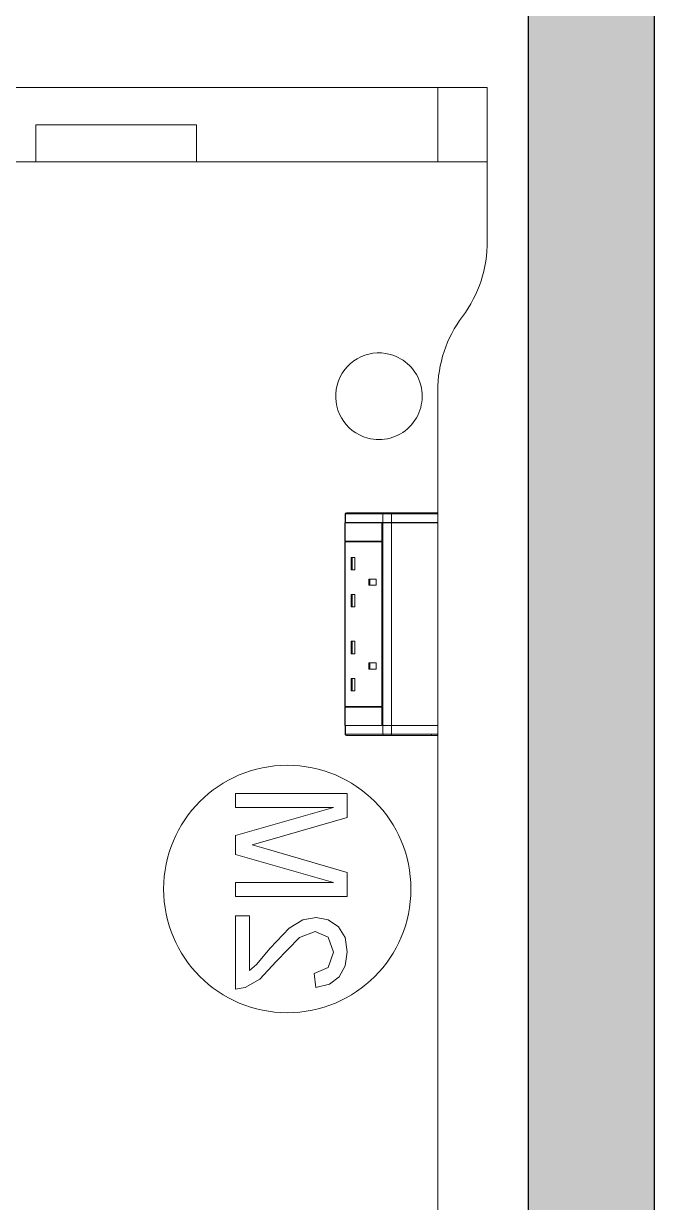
# Model space of a CAD drawing. Header units: millimetres. Extents: x 155927 to 326028, y -36033 to 97293.
# Drawn here: x 161667 to 162177, y 10091 to 11044 of the extents above; entities that cross this region are included whole.
import ezdxf

# ---------------------------------------------------------------- set-up
doc = ezdxf.new("R2010")
doc.units = ezdxf.units.MM
doc.header["$MEASUREMENT"] = 0
for name, color, linetype, lineweight in [('A-WALL-PATT', 7, 'CONTINUOUS', 9), ('I-FURN', 8, 'CONTINUOUS', 9), ('I-WALL', 7, 'CONTINUOUS', 9)]:
    doc.layers.add(name, color=color, linetype=linetype, lineweight=lineweight)

msp = doc.modelspace()

# ---------------------------------------------------------------- hatches: boundary and pattern name
at = {"layer": 'A-WALL-PATT'}
msp.add_hatch(color=256, dxfattribs=at).paths.add_polyline_path([(162074.83, 9780.11), (162176.83, 9780.11), (162176.83, 13607.61), (162074.83, 13607.61), (162074.83, 10128.06)], flags=0)

# ---------------------------------------------------------------- linework, layer by layer
at = {"layer": 'I-FURN'}
for p, q in [((161241.58, 10992.36), (162041.58, 10992.36)), ((162041.58, 10992.36), (161241.58, 10992.36)), ((161241.58, 10992.36), (162041.58, 10992.36)), ((162001.58, 10992.36), (161281.58, 10992.36)), ((162041.58, 10992.36), (162001.58, 10992.36)), ((162001.58, 10992.36), (162001.58, 10932.36)), ((162001.58, 10992.36), (162001.58, 10932.36)), ((162041.58, 10992.36), (162041.58, 10932.36)), ((162041.58, 10992.36), (162041.58, 10932.36)), ((162041.58, 10868.47), (162041.58, 10992.36)), ((162041.58, 10992.36), (162041.58, 10868.47)), ((161676.58, 10962.36), (161806.58, 10962.36)), ((161806.58, 10962.36), (161676.58, 10962.36)), ((161676.58, 10962.36), (161676.58, 10932.36)), ((161676.58, 10932.36), (161676.58, 10962.36)), ((161806.58, 10962.36), (161806.58, 10932.36)), ((161806.58, 10962.36), (161806.58, 10932.36)), ((161676.58, 10932.36), (161241.58, 10932.36)), ((161281.58, 10932.36), (162001.58, 10932.36)), ((161806.58, 10932.36), (161676.58, 10932.36)), ((162041.58, 10932.36), (161806.58, 10932.36)), ((162001.58, 10932.36), (162041.58, 10932.36)), ((162001.58, 10647.79), (162001.58, 10747.36)), ((162001.58, 10747.36), (162001.58, 10647.79)), ((161926.74, 10647.79), (161926.74, 10640.79)), ((161926.74, 10647.79), (161926.92, 10647.79)), ((161926.74, 10647.79), (161926.74, 10640.79)), ((161926.74, 10640.79), (161926.74, 10647.79)), ((161926.92, 10647.79), (161957.2, 10647.79)), ((161926.92, 10647.79), (161926.92, 10640.79)), ((161927.07, 10648.53), (161927.1, 10648.56)), ((161958.02, 10648.79), (161927.74, 10648.79)), ((161958.02, 10648.79), (161927.74, 10648.79)), ((161957.2, 10647.79), (161964.12, 10647.79)), ((161957.2, 10647.79), (161957.2, 10640.79)), ((161958.02, 10648.79), (161996.59, 10648.79)), ((161963.56, 10648.79), (161958.02, 10648.79)), ((162000.58, 10648.79), (161963.56, 10648.79)), ((161964.12, 10647.79), (162001.58, 10647.79)), ((161964.12, 10647.79), (161964.12, 10640.79)), ((161996.59, 10648.79), (161996.59, 10647.79)), ((161996.59, 10648.79), (162000.58, 10648.79)), ((162001.58, 10647.79), (162001.58, 10640.79)), ((162001.59, 10640.79), (162001.59, 10647.79)), ((161926.54, 10625.72), (161926.54, 10640.72)), ((161926.54, 10640.72), (161956.37, 10640.72)), ((161926.74, 10640.79), (161926.92, 10640.79)), ((161926.74, 10640.69), (161926.74, 10476.79)), ((161926.92, 10640.79), (161957.2, 10640.79)), ((161956.37, 10640.72), (161956.37, 10625.72)), ((161956.57, 10625.72), (161956.57, 10640.69)), ((161956.57, 10640.69), (161957.2, 10640.69)), ((161957.2, 10640.79), (161964.12, 10640.79)), ((161964.12, 10640.69), (161957.2, 10640.69)), ((161957.2, 10640.69), (161957.2, 10476.79)), ((161964.12, 10640.79), (162001.58, 10640.79)), ((162001.58, 10640.69), (161964.12, 10640.69)), ((161964.12, 10640.69), (161964.12, 10476.79)), ((162001.58, 10640.69), (162001.58, 10476.79)), ((162001.59, 10476.79), (162001.59, 10640.69)), ((161956.37, 10625.72), (161926.54, 10625.72)), ((161926.54, 10625.22), (161956.37, 10625.22)), ((161926.54, 10492.22), (161926.54, 10625.22)), ((161926.92, 10625.22), (161926.92, 10625.72)), ((161956.37, 10625.22), (161956.37, 10492.22)), ((161956.57, 10492.22), (161956.57, 10625.22)), ((161931.57, 10612.62), (161931.57, 10602.62)), ((161931.57, 10612.62), (161934.43, 10612.62)), ((161932.31, 10612.62), (161932.31, 10602.62)), ((161934.43, 10612.62), (161934.43, 10602.62)), ((161931.57, 10602.62), (161934.43, 10602.62)), ((161945.91, 10595.12), (161945.91, 10590.12)), ((161951.64, 10595.12), (161945.91, 10595.12)), ((161946.65, 10595.12), (161946.65, 10590.12)), ((161951.64, 10590.12), (161951.64, 10595.12)), ((161945.91, 10590.12), (161951.64, 10590.12)), ((161931.57, 10582.62), (161931.57, 10572.62)), ((161931.57, 10582.62), (161934.43, 10582.62)), ((161932.31, 10582.62), (161932.31, 10572.62)), ((161934.43, 10582.62), (161934.43, 10572.62)), ((161931.57, 10572.62), (161934.43, 10572.62)), ((161931.57, 10544.83), (161931.57, 10534.83)), ((161931.57, 10544.83), (161934.43, 10544.83)), ((161932.31, 10544.83), (161932.31, 10534.83)), ((161934.43, 10544.83), (161934.43, 10534.83)), ((161931.57, 10534.83), (161934.43, 10534.83)), ((161945.91, 10527.33), (161945.91, 10522.33)), ((161945.91, 10527.33), (161951.64, 10527.33)), ((161945.91, 10522.33), (161951.64, 10522.33)), ((161946.65, 10527.33), (161946.65, 10522.33)), ((161951.64, 10527.33), (161951.64, 10522.33)), ((161931.57, 10514.83), (161931.57, 10504.83)), ((161931.57, 10514.83), (161934.43, 10514.83)), ((161932.31, 10514.83), (161932.31, 10504.83)), ((161934.43, 10514.83), (161934.43, 10504.83)), ((161931.57, 10504.83), (161934.43, 10504.83)), ((161926.54, 10492.22), (161956.37, 10492.22)), ((161926.54, 10491.72), (161956.37, 10491.72)), ((161926.54, 10476.72), (161926.54, 10491.72)), ((161926.92, 10491.72), (161926.92, 10492.22)), ((161956.37, 10491.72), (161956.37, 10476.72)), ((161956.57, 10476.79), (161956.57, 10491.72)), ((161956.37, 10476.72), (161926.54, 10476.72)), ((161926.74, 10476.66), (161926.74, 10469.66)), ((161926.92, 10476.66), (161926.74, 10476.66)), ((161926.74, 10476.66), (161926.74, 10469.66)), ((161926.74, 10476.66), (161926.74, 10469.66)), ((161926.92, 10469.66), (161926.92, 10476.66)), ((161957.2, 10476.66), (161926.92, 10476.66)), ((161956.37, 10476.72), (161958.83, 10476.72)), ((161957.2, 10476.79), (161956.57, 10476.79)), ((161957.2, 10476.79), (161964.12, 10476.79)), ((161957.2, 10469.66), (161957.2, 10476.66)), ((161964.12, 10476.66), (161957.2, 10476.66)), ((161964.12, 10476.79), (162001.58, 10476.79)), ((161964.12, 10469.66), (161964.12, 10476.66)), ((162001.58, 10476.66), (161964.12, 10476.66)), ((162001.58, 10469.66), (162001.58, 10476.66)), ((162001.59, 10469.66), (162001.59, 10476.66)), ((161926.92, 10469.66), (161926.74, 10469.66)), ((161957.2, 10469.66), (161926.92, 10469.66)), ((161927.11, 10468.89), (161927.08, 10468.91)), ((161927.74, 10468.66), (161958.02, 10468.66)), ((161927.74, 10468.66), (161958.02, 10468.66)), ((161964.12, 10469.66), (161957.2, 10469.66)), ((161996.59, 10468.66), (161958.02, 10468.66)), ((161958.02, 10468.66), (161963.56, 10468.66)), ((161963.56, 10468.66), (162000.58, 10468.66)), ((162001.58, 10469.66), (161964.12, 10469.66)), ((161996.59, 10469.66), (161996.59, 10468.66)), ((162000.58, 10468.66), (161996.59, 10468.66)), ((162000.58, 10468.66), (162000.59, 10468.66)), ((162001.58, 9637.36), (162001.58, 10469.66)), ((162001.58, 10469.66), (162001.58, 9637.36)), ((161928.43, 10421.92), (161838.02, 10421.92)), ((161838.02, 10421.92), (161838.02, 10410.62)), ((161928.43, 10402.47), (161928.43, 10421.92)), ((161838.02, 10410.62), (161917.13, 10410.62)), ((161917.13, 10410.62), (161838.02, 10387.91)), ((161865.81, 10384.29), (161928.43, 10402.47)), ((161838.02, 10387.91), (161838.02, 10372.59)), ((161851.39, 10380.25), (161865.81, 10384.29)), ((161864.7, 10376.52), (161851.39, 10380.25)), ((161928.43, 10358.02), (161864.7, 10376.52)), ((161838.02, 10372.59), (161917.13, 10349.88)), ((161928.43, 10338.57), (161928.43, 10358.02)), ((161917.13, 10349.88), (161838.02, 10349.88)), ((161838.02, 10349.88), (161838.02, 10338.57)), ((161838.02, 10338.57), (161928.43, 10338.57)), ((161849.32, 10323.03), (161838.02, 10323.03)), ((161838.02, 10323.03), (161838.02, 10263.7)), ((161849.32, 10278.65), (161849.32, 10323.03)), ((161892.5, 10319.61), (161881.42, 10312.94)), ((161903.22, 10321.62), (161892.5, 10319.61)), ((161913.08, 10319.76), (161903.22, 10321.62)), ((161921.19, 10314.17), (161913.08, 10319.76)), ((161881.42, 10312.94), (161865.94, 10296.75)), ((161889.73, 10305.44), (161902.54, 10310.32)), ((161902.54, 10310.32), (161912.9, 10305.72)), ((161926.62, 10305.39), (161921.19, 10314.17)), ((161870.9, 10285.93), (161889.73, 10305.44)), ((161912.9, 10305.72), (161917.13, 10293.7)), ((161928.43, 10293.94), (161926.62, 10305.39)), ((161865.94, 10296.75), (161855.07, 10283.74)), ((161917.13, 10293.7), (161913, 10281.17)), ((161926.8, 10282.58), (161928.43, 10293.94)), ((161855.07, 10283.74), (161849.32, 10278.65)), ((161857.8, 10271.78), (161870.9, 10285.93)), ((161913, 10281.17), (161901.59, 10276.42)), ((161921.92, 10273.78), (161926.8, 10282.58)), ((161845.81, 10264.92), (161857.8, 10271.78)), ((161901.59, 10276.42), (161903, 10265.12)), ((161913.93, 10267.85), (161921.92, 10273.78)), ((161838.02, 10263.7), (161845.81, 10264.92)), ((161903, 10265.12), (161913.93, 10267.85))]:
    msp.add_line(p, q, dxfattribs=at)
at = {"layer": 'I-FURN', "flags": 128}
for points in [[(161926.74, 10647.79), (161926.74, 10647.83), (161926.74, 10647.87), (161926.75, 10647.91), (161926.75, 10647.94), (161926.76, 10647.98), (161926.77, 10648.02), (161926.78, 10648.06), (161926.79, 10648.1), (161926.81, 10648.14), (161926.82, 10648.18), (161926.84, 10648.21), (161926.85, 10648.25), (161926.87, 10648.28)], [(161963.56, 10648.79), (161963.42, 10648.79), (161963.29, 10648.79), (161963.14, 10648.79), (161963, 10648.79), (161962.86, 10648.79), (161962.71, 10648.79), (161962.56, 10648.79), (161962.4, 10648.79), (161962.25, 10648.79), (161962.09, 10648.79), (161961.93, 10648.79), (161961.78, 10648.79), (161961.62, 10648.79), (161961.46, 10648.79), (161961.3, 10648.79), (161961.14, 10648.79), (161960.98, 10648.79), (161960.82, 10648.79), (161960.66, 10648.79), (161960.5, 10648.79), (161960.35, 10648.79), (161960.19, 10648.79), (161960.04, 10648.79), (161959.89, 10648.79), (161959.74, 10648.79), (161959.59, 10648.79), (161959.45, 10648.79), (161959.31, 10648.79), (161959.17, 10648.79), (161959.04, 10648.79), (161958.91, 10648.79), (161958.78, 10648.79), (161958.66, 10648.79), (161958.54, 10648.79), (161958.43, 10648.79), (161958.32, 10648.79), (161958.21, 10648.79), (161958.12, 10648.79), (161958.02, 10648.79)], [(162000.58, 10648.79), (162000.3, 10648.79), (161999.89, 10648.79), (161999.34, 10648.79), (161998.66, 10648.79), (161997.84, 10648.79), (161996.89, 10648.79), (161995.81, 10648.79), (161994.6, 10648.79), (161993.27, 10648.79), (161991.81, 10648.79), (161990.23, 10648.79), (161988.52, 10648.79), (161986.7, 10648.79), (161984.77, 10648.79), (161982.73, 10648.79), (161980.57, 10648.79), (161978.32, 10648.79), (161975.96, 10648.79), (161973.51, 10648.79), (161970.96, 10648.79), (161968.32, 10648.79), (161965.6, 10648.79), (161963.56, 10648.79)], [(161996.59, 10648.79), (161996.75, 10648.79), (161996.91, 10648.79), (161997.07, 10648.79), (161997.23, 10648.79), (161997.38, 10648.79), (161997.54, 10648.79), (161997.69, 10648.79), (161997.85, 10648.79), (161998, 10648.79), (161998.15, 10648.79), (161998.29, 10648.79), (161998.44, 10648.79), (161998.58, 10648.79), (161998.71, 10648.79), (161998.85, 10648.79), (161998.98, 10648.79), (161999.1, 10648.79), (161999.23, 10648.79), (161999.34, 10648.79), (161999.46, 10648.79), (161999.57, 10648.79), (161999.67, 10648.79), (161999.77, 10648.79), (161999.86, 10648.79), (161999.95, 10648.79), (162000.04, 10648.79), (162000.12, 10648.79), (162000.19, 10648.79), (162000.26, 10648.79), (162000.32, 10648.79), (162000.37, 10648.79), (162000.42, 10648.79), (162000.46, 10648.79), (162000.5, 10648.79), (162000.53, 10648.79), (162000.55, 10648.79), (162000.57, 10648.79), (162000.58, 10648.79), (162000.59, 10648.79)], [(162000.59, 10648.79), (162000.58, 10648.79), (162000.58, 10648.79)], [(162000.59, 10648.79), (162000.63, 10648.78), (162000.67, 10648.78), (162000.71, 10648.78), (162000.75, 10648.77), (162000.79, 10648.77), (162000.83, 10648.76), (162000.86, 10648.75), (162000.9, 10648.73), (162000.94, 10648.72), (162000.98, 10648.71), (162001.01, 10648.69), (162001.05, 10648.67), (162001.08, 10648.65), (162001.12, 10648.63), (162001.15, 10648.61), (162001.19, 10648.59), (162001.22, 10648.56), (162001.25, 10648.54), (162001.28, 10648.51), (162001.31, 10648.48), (162001.33, 10648.45), (162001.36, 10648.42), (162001.38, 10648.39), (162001.41, 10648.36), (162001.43, 10648.33), (162001.45, 10648.29), (162001.47, 10648.26), (162001.49, 10648.22), (162001.5, 10648.18), (162001.52, 10648.15), (162001.53, 10648.11), (162001.55, 10648.07), (162001.56, 10648.03), (162001.57, 10647.99), (162001.57, 10647.96), (162001.58, 10647.92), (162001.58, 10647.88), (162001.59, 10647.84), (162001.59, 10647.8), (162001.59, 10647.79)], [(161926.88, 10469.16), (161926.86, 10469.19), (161926.84, 10469.23), (161926.82, 10469.26), (161926.81, 10469.3), (161926.8, 10469.34), (161926.78, 10469.38), (161926.77, 10469.42), (161926.76, 10469.45), (161926.76, 10469.49), (161926.75, 10469.53), (161926.75, 10469.57), (161926.74, 10469.61), (161926.74, 10469.65), (161926.74, 10469.66)], [(161958.02, 10468.66), (161958.12, 10468.66), (161958.21, 10468.66), (161958.32, 10468.66), (161958.43, 10468.66), (161958.54, 10468.66), (161958.66, 10468.66), (161958.78, 10468.66), (161958.91, 10468.66), (161959.04, 10468.66), (161959.17, 10468.66), (161959.31, 10468.66), (161959.45, 10468.66), (161959.59, 10468.66), (161959.74, 10468.66), (161959.89, 10468.66), (161960.04, 10468.66), (161960.19, 10468.66), (161960.35, 10468.66), (161960.5, 10468.66), (161960.66, 10468.66), (161960.82, 10468.66), (161960.98, 10468.66), (161961.14, 10468.66), (161961.3, 10468.66), (161961.46, 10468.66), (161961.62, 10468.66), (161961.78, 10468.66), (161961.93, 10468.66), (161962.09, 10468.66), (161962.25, 10468.66), (161962.4, 10468.66), (161962.56, 10468.66), (161962.71, 10468.66), (161962.86, 10468.66), (161963, 10468.66), (161963.14, 10468.66), (161963.29, 10468.66), (161963.42, 10468.66), (161963.56, 10468.66)], [(161963.56, 10468.66), (161966.34, 10468.66), (161969.04, 10468.66), (161971.65, 10468.66), (161974.17, 10468.66), (161976.6, 10468.66), (161978.93, 10468.66), (161981.16, 10468.66), (161983.28, 10468.66), (161985.3, 10468.66), (161987.2, 10468.66), (161988.99, 10468.66), (161990.66, 10468.66), (161992.21, 10468.66), (161993.64, 10468.66), (161994.94, 10468.66), (161996.11, 10468.66), (161997.16, 10468.66), (161998.07, 10468.66), (161998.85, 10468.66), (161999.5, 10468.66), (162000.01, 10468.66), (162000.39, 10468.66), (162000.58, 10468.66)], [(162000.59, 10468.66), (162000.58, 10468.66), (162000.58, 10468.66), (162000.56, 10468.66), (162000.54, 10468.66), (162000.51, 10468.66), (162000.47, 10468.66), (162000.43, 10468.66), (162000.38, 10468.66), (162000.33, 10468.66), (162000.27, 10468.66), (162000.21, 10468.66), (162000.14, 10468.66), (162000.06, 10468.66), (161999.98, 10468.66), (161999.89, 10468.66), (161999.8, 10468.66), (161999.7, 10468.66), (161999.6, 10468.66), (161999.49, 10468.66), (161999.37, 10468.66), (161999.26, 10468.66), (161999.14, 10468.66), (161999.01, 10468.66), (161998.88, 10468.66), (161998.75, 10468.66), (161998.61, 10468.66), (161998.47, 10468.66), (161998.33, 10468.66), (161998.19, 10468.66), (161998.04, 10468.66), (161997.89, 10468.66), (161997.73, 10468.66), (161997.58, 10468.66), (161997.42, 10468.66), (161997.27, 10468.66), (161997.11, 10468.66), (161996.95, 10468.66), (161996.79, 10468.66), (161996.63, 10468.66), (161996.59, 10468.66)], [(162001.59, 10469.66), (162001.59, 10469.62), (162001.58, 10469.58), (162001.58, 10469.54), (162001.58, 10469.5), (162001.57, 10469.47), (162001.56, 10469.43), (162001.55, 10469.39), (162001.54, 10469.35), (162001.52, 10469.31), (162001.51, 10469.27), (162001.49, 10469.24), (162001.47, 10469.2), (162001.46, 10469.17), (162001.44, 10469.13), (162001.41, 10469.1), (162001.39, 10469.07), (162001.37, 10469.03), (162001.34, 10469), (162001.31, 10468.97), (162001.28, 10468.95), (162001.26, 10468.92), (162001.23, 10468.89), (162001.19, 10468.87), (162001.16, 10468.84), (162001.13, 10468.82), (162001.09, 10468.8), (162001.06, 10468.78), (162001.02, 10468.76), (162000.99, 10468.75), (162000.95, 10468.73), (162000.91, 10468.72), (162000.87, 10468.71), (162000.84, 10468.7), (162000.8, 10468.69), (162000.76, 10468.68), (162000.72, 10468.67), (162000.68, 10468.67), (162000.64, 10468.67), (162000.6, 10468.66), (162000.59, 10468.66)]]:
    msp.add_lwpolyline(points, dxfattribs=at)
at = {"layer": 'I-FURN'}
for centre, radius, start, end in [((161941.55, 10867.37), 100.03, 323.1301, 0.62561), ((161941.55, 10867.37), 100.03, 323.1301, 0.62561), ((162101.58, 10747.36), 100, 143.1301, 180), ((162101.58, 10747.36), 100, 143.1301, 180), ((161954, 10742.91), 35, 75, 255), ((161954, 10742.91), 35, 15, 75), ((161954, 10742.91), 35, 255, 14.70044), ((161879.89, 10344.64), 100, 90, 270), ((161879.89, 10344.64), 100, 270, 90)]:
    msp.add_arc(centre, radius, start, end, dxfattribs=at)
for centre, major_axis, ratio, start_param, end_param in [((161927.74, 10647.79), (0, 1), 0.819152, 0, 1.570796), ((161958.02, 10647.79), (0, -1), 0.819152, 3.141593, 4.712389), ((161963.56, 10647.79), (0, -1), 0.56467, 1.570796, 3.141593), ((162000.58, 10647.79), (0, -1), 0.998113, 1.570796, 3.141593), ((161927.74, 10469.66), (0, -1), 0.819152, 4.712389, 6.283185), ((161958.02, 10469.66), (0, -1), 0.819152, 4.712389, 6.283185), ((161963.56, 10469.66), (0, -1), 0.56467, 0, 1.570796), ((162000.58, 10469.66), (0, -1), 0.998113, 0, 1.570796)]:
    msp.add_ellipse(centre, major_axis=major_axis, ratio=ratio, start_param=start_param, end_param=end_param, dxfattribs=at)
at = {"layer": 'I-WALL', "lineweight": 30}
for p, q in [((162176.83, 9780.11), (162176.83, 13607.61)), ((162074.83, 13505.61), (162074.83, 9780.11))]:
    msp.add_line(p, q, dxfattribs=at)

doc.saveas('drawing.dxf')
